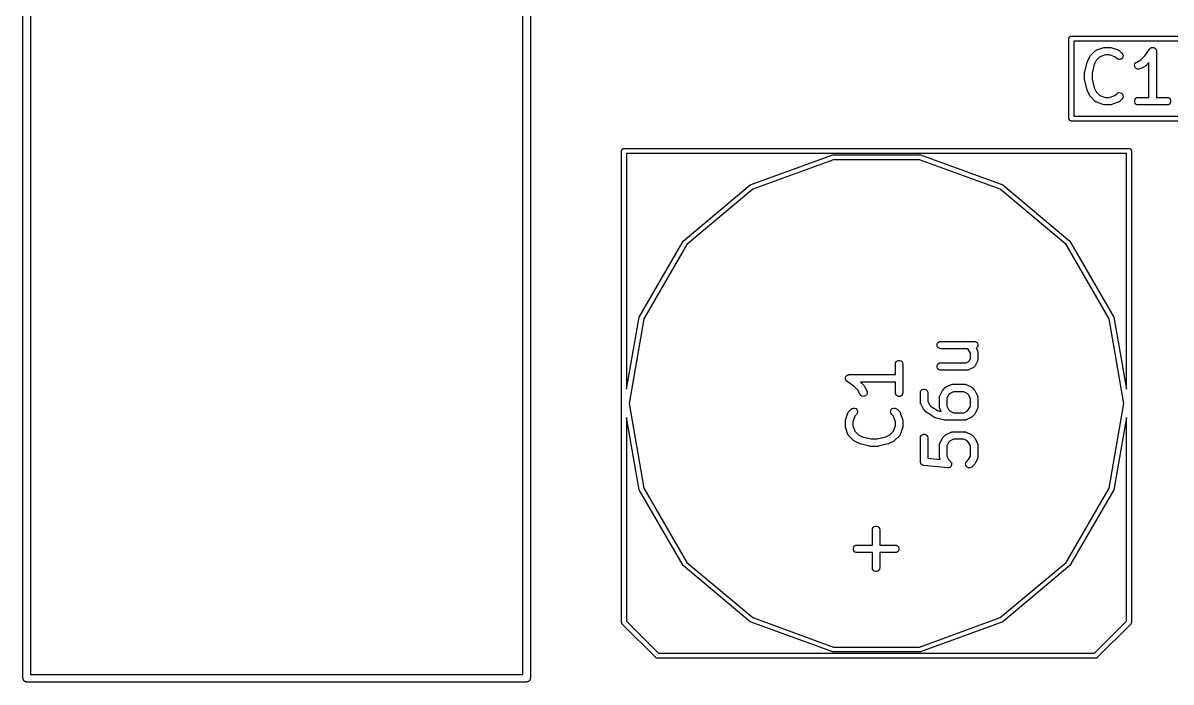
# Model space of a CAD drawing. Extents: x 1 to 57, y -99 to 45.
# Drawn here: x 0.93 to 23.89, y -99.08 to -85.89 of the extents above; entities that cross this region are included whole.
import ezdxf

# ---------------------------------------------------------------- set-up
doc = ezdxf.new("R2010")
doc.units = 0
doc.header["$MEASUREMENT"] = 0
doc.layers.add('BLACK', color=7, linetype='CONTINUOUS')

msp = doc.modelspace()

# ---------------------------------------------------------------- linework, layer by layer
at = {"layer": 'Black'}
for p, q in [((0.925, -99), (0.925, -1)), ((1.075, -1.075), (1.075, -98.925)), ((10.925, -98.925), (10.925, -1.075)), ((11.075, -1), (11.075, -99)), ((21.85, -86.2), (21.8508, -86.1957)), ((21.85, -87.8), (21.85, -86.2)), ((21.8508, -86.1913), (21.8523, -86.1872)), ((21.8508, -86.1957), (21.8508, -86.1913)), ((21.8523, -86.1872), (21.853, -86.1829)), ((21.853, -86.1829), (21.8552, -86.1791)), ((21.8552, -86.1791), (21.8567, -86.175)), ((21.8567, -86.175), (21.8595, -86.1716)), ((21.8595, -86.1716), (21.8617, -86.1679)), ((21.8617, -86.1679), (21.865, -86.165)), ((21.865, -86.165), (21.8679, -86.1617)), ((21.8679, -86.1617), (21.8716, -86.1595)), ((21.8716, -86.1595), (21.875, -86.1567)), ((21.875, -86.1567), (21.8791, -86.1552)), ((21.8791, -86.1552), (21.8829, -86.153)), ((21.8829, -86.153), (21.8872, -86.1523)), ((21.8872, -86.1523), (21.8913, -86.1508)), ((21.8913, -86.1508), (21.8957, -86.1508)), ((21.8957, -86.1508), (21.9, -86.15)), ((21.9, -86.15), (25.1, -86.15)), ((21.95, -86.25), (21.95, -87.75)), ((25.05, -86.25), (21.95, -86.25)), ((22.2186, -86.6569), (22.2663, -86.5617)), ((22.2663, -86.5617), (22.2734, -86.552)), ((22.2734, -86.552), (22.2803, -86.5422)), ((22.2803, -86.5422), (22.3755, -86.447)), ((22.3755, -86.447), (22.3791, -86.4445)), ((22.3791, -86.4445), (22.3819, -86.4413)), ((22.3819, -86.4413), (22.3897, -86.4371)), ((22.3897, -86.4371), (22.3969, -86.432)), ((22.4691, -86.5656), (22.395, -86.6397)), ((22.3969, -86.432), (22.4011, -86.4309)), ((22.4011, -86.4309), (22.4049, -86.4288)), ((22.4049, -86.4288), (22.5477, -86.3812)), ((22.5836, -86.5274), (22.4691, -86.5656)), ((22.5477, -86.3812), (22.5596, -86.3795)), ((22.5596, -86.3795), (22.5714, -86.3774)), ((22.5714, -86.3774), (22.6667, -86.3774)), ((22.6545, -86.5274), (22.5836, -86.5274)), ((22.769, -86.5656), (22.6545, -86.5274)), ((22.6667, -86.3774), (22.6785, -86.3795)), ((22.6785, -86.3795), (22.6904, -86.3812)), ((22.6904, -86.3812), (22.8332, -86.4288)), ((22.8041, -86.6007), (22.769, -86.5656)), ((22.8332, -86.4288), (22.837, -86.4309)), ((22.837, -86.4309), (22.8412, -86.432)), ((22.8412, -86.432), (22.8484, -86.4371)), ((22.8484, -86.4371), (22.8561, -86.4413)), ((22.8561, -86.4413), (22.859, -86.4445)), ((22.859, -86.4445), (22.8626, -86.447)), ((22.8626, -86.447), (22.9102, -86.4946)), ((22.9102, -86.4946), (22.9251, -86.5159)), ((22.9296, -86.567), (22.9186, -86.5906)), ((22.9251, -86.5159), (22.9319, -86.5411)), ((22.9319, -86.5411), (22.9296, -86.567)), ((23.2889, -86.6288), (23.3703, -86.5475)), ((23.3703, -86.5475), (23.4614, -86.4108)), ((23.4614, -86.4108), (23.4643, -86.4078)), ((23.4643, -86.4078), (23.4664, -86.4042)), ((23.4664, -86.4042), (23.4732, -86.3984)), ((23.4732, -86.3984), (23.4794, -86.3919)), ((23.4794, -86.3919), (23.4831, -86.3901)), ((23.4831, -86.3901), (23.4863, -86.3874)), ((23.4863, -86.3874), (23.4947, -86.3844)), ((23.4947, -86.3844), (23.5027, -86.3804)), ((23.5027, -86.3804), (23.5069, -86.3799)), ((23.5069, -86.3799), (23.5108, -86.3785)), ((23.5108, -86.3785), (23.5197, -86.3785)), ((23.5197, -86.3785), (23.5286, -86.3775)), ((23.5286, -86.3775), (23.5327, -86.3785)), ((23.5327, -86.3785), (23.5368, -86.3785)), ((23.5368, -86.3785), (23.5452, -86.3816)), ((23.5452, -86.3816), (23.5539, -86.3837)), ((23.5539, -86.3837), (23.5574, -86.386)), ((23.5574, -86.386), (23.5613, -86.3874)), ((23.5613, -86.3874), (23.5682, -86.3932)), ((23.5682, -86.3932), (23.5756, -86.3981)), ((23.5756, -86.3981), (23.5781, -86.4015)), ((23.5781, -86.4015), (23.5813, -86.4042)), ((23.5813, -86.4042), (23.5857, -86.4119)), ((23.5857, -86.4119), (23.591, -86.4191)), ((23.591, -86.4191), (23.5922, -86.4231)), ((23.5922, -86.4231), (23.5943, -86.4267)), ((23.5943, -86.4267), (23.5958, -86.4355)), ((23.5958, -86.4355), (23.5984, -86.4441)), ((23.5984, -86.4441), (23.5981, -86.4483)), ((23.5981, -86.4483), (23.5988, -86.4524)), ((23.5988, -86.4524), (23.5988, -87.3774)), ((22.1653, -86.8628), (22.213, -86.6723)), ((22.213, -86.6723), (22.2163, -86.6648)), ((22.2163, -86.6648), (22.2186, -86.6569)), ((22.3565, -86.7167), (22.3131, -86.8902)), ((22.395, -86.6397), (22.3565, -86.7167)), ((22.8254, -86.6156), (22.8041, -86.6007)), ((22.8506, -86.6223), (22.8254, -86.6156)), ((22.8766, -86.6201), (22.8506, -86.6223)), ((22.9002, -86.6091), (22.8766, -86.6201)), ((22.9186, -86.5906), (22.9002, -86.6091)), ((23.1632, -86.7336), (23.1693, -86.7083)), ((23.1662, -86.7595), (23.1632, -86.7336)), ((23.1779, -86.7828), (23.1662, -86.7595)), ((23.1693, -86.7083), (23.1836, -86.6865)), ((23.1968, -86.8007), (23.1779, -86.7828)), ((23.1836, -86.6865), (23.2046, -86.671)), ((23.2207, -86.811), (23.1968, -86.8007)), ((23.2046, -86.671), (23.2889, -86.6288)), ((23.2467, -86.8126), (23.2207, -86.811)), ((23.2716, -86.8052), (23.2467, -86.8126)), ((23.3669, -86.7576), (23.2716, -86.8052)), ((23.3765, -86.7504), (23.3669, -86.7576)), ((23.3864, -86.7435), (23.3765, -86.7504)), ((23.4488, -86.6811), (23.3864, -86.7435)), ((23.4488, -87.3774), (23.4488, -86.6811)), ((22.1631, -86.881), (22.1647, -86.8719)), ((22.1631, -87.0238), (22.1631, -86.881)), ((22.1647, -87.0328), (22.1631, -87.0238)), ((22.1647, -86.8719), (22.1653, -86.8628)), ((22.1653, -87.042), (22.1647, -87.0328)), ((22.213, -87.2325), (22.1653, -87.042)), ((22.3131, -86.8902), (22.3131, -87.0146)), ((22.3131, -87.0146), (22.3565, -87.1881)), ((22.2163, -87.24), (22.213, -87.2325)), ((22.2186, -87.2478), (22.2163, -87.24)), ((22.2663, -87.3431), (22.2186, -87.2478)), ((22.3565, -87.1881), (22.395, -87.2651)), ((22.395, -87.2651), (22.4691, -87.3392)), ((22.2734, -87.3527), (22.2663, -87.3431)), ((22.2803, -87.3626), (22.2734, -87.3527)), ((22.3755, -87.4578), (22.2803, -87.3626)), ((22.3791, -87.4603), (22.3755, -87.4578)), ((22.3819, -87.4635), (22.3791, -87.4603)), ((22.3897, -87.4677), (22.3819, -87.4635)), ((22.3969, -87.4727), (22.3897, -87.4677)), ((22.4011, -87.4739), (22.3969, -87.4727)), ((22.4049, -87.4759), (22.4011, -87.4739)), ((22.5477, -87.5235), (22.4049, -87.4759)), ((22.4691, -87.3392), (22.5836, -87.3774)), ((22.5836, -87.3774), (22.6545, -87.3774)), ((22.6545, -87.3774), (22.769, -87.3392)), ((22.8332, -87.4759), (22.6904, -87.5235)), ((22.769, -87.3392), (22.8041, -87.3041)), ((22.8041, -87.3041), (22.8254, -87.2892)), ((22.8254, -87.2892), (22.8506, -87.2824)), ((22.837, -87.4739), (22.8332, -87.4759)), ((22.8412, -87.4727), (22.837, -87.4739)), ((22.8484, -87.4677), (22.8412, -87.4727)), ((22.8561, -87.4635), (22.8484, -87.4677)), ((22.8506, -87.2824), (22.8766, -87.2847)), ((22.859, -87.4603), (22.8561, -87.4635)), ((22.8626, -87.4578), (22.859, -87.4603)), ((22.9102, -87.4102), (22.8626, -87.4578)), ((22.8766, -87.2847), (22.9002, -87.2957)), ((22.9002, -87.2957), (22.9186, -87.3141)), ((22.9251, -87.3888), (22.9102, -87.4102)), ((22.9186, -87.3141), (22.9296, -87.3377)), ((22.9319, -87.3637), (22.9251, -87.3888)), ((22.9296, -87.3377), (22.9319, -87.3637)), ((23.1642, -87.4394), (23.1731, -87.4149)), ((23.1642, -87.4654), (23.1642, -87.4394)), ((23.1731, -87.4899), (23.1642, -87.4654)), ((23.1731, -87.4149), (23.1899, -87.3949)), ((23.1899, -87.5098), (23.1731, -87.4899)), ((23.1899, -87.3949), (23.2124, -87.3819)), ((23.2124, -87.3819), (23.2381, -87.3774)), ((23.2381, -87.3774), (23.4488, -87.3774)), ((23.5988, -87.3774), (23.8095, -87.3774)), ((23.8095, -87.3774), (23.8352, -87.3819)), ((23.8352, -87.3819), (23.8577, -87.3949)), ((23.8577, -87.3949), (23.8745, -87.4149)), ((23.8745, -87.4899), (23.8577, -87.5098)), ((23.8745, -87.4149), (23.8834, -87.4394)), ((23.8834, -87.4654), (23.8745, -87.4899)), ((23.8834, -87.4394), (23.8834, -87.4654)), ((22.5596, -87.5253), (22.5477, -87.5235)), ((22.5714, -87.5274), (22.5596, -87.5253)), ((22.6667, -87.5274), (22.5714, -87.5274)), ((22.6785, -87.5253), (22.6667, -87.5274)), ((22.6904, -87.5235), (22.6785, -87.5253)), ((23.2124, -87.5229), (23.1899, -87.5098)), ((23.2381, -87.5274), (23.2124, -87.5229)), ((23.8095, -87.5274), (23.2381, -87.5274)), ((23.8352, -87.5229), (23.8095, -87.5274)), ((23.8577, -87.5098), (23.8352, -87.5229)), ((21.8508, -87.8043), (21.85, -87.8)), ((21.8508, -87.8087), (21.8508, -87.8043)), ((21.8523, -87.8128), (21.8508, -87.8087)), ((21.853, -87.8171), (21.8523, -87.8128)), ((21.8552, -87.8209), (21.853, -87.8171)), ((21.8567, -87.825), (21.8552, -87.8209)), ((21.8595, -87.8284), (21.8567, -87.825)), ((21.8617, -87.8321), (21.8595, -87.8284)), ((21.865, -87.835), (21.8617, -87.8321)), ((21.8679, -87.8383), (21.865, -87.835)), ((21.8716, -87.8405), (21.8679, -87.8383)), ((21.875, -87.8433), (21.8716, -87.8405)), ((21.8791, -87.8448), (21.875, -87.8433)), ((21.8829, -87.847), (21.8791, -87.8448)), ((21.8872, -87.8477), (21.8829, -87.847)), ((21.8913, -87.8492), (21.8872, -87.8477)), ((21.8957, -87.8492), (21.8913, -87.8492)), ((21.9, -87.85), (21.8957, -87.8492)), ((25.1, -87.85), (21.9, -87.85)), ((21.95, -87.75), (25.05, -87.75)), ((12.9067, -88.425), (12.9095, -88.4216)), ((12.9095, -88.4216), (12.9117, -88.4179)), ((12.9117, -88.4179), (12.915, -88.415)), ((12.915, -88.415), (12.9179, -88.4117)), ((12.9179, -88.4117), (12.9216, -88.4095)), ((12.9216, -88.4095), (12.925, -88.4067)), ((12.925, -88.4067), (12.9291, -88.4052)), ((12.9291, -88.4052), (12.9329, -88.403)), ((12.9329, -88.403), (12.9372, -88.4023)), ((12.9372, -88.4023), (12.9413, -88.4008)), ((12.9413, -88.4008), (12.9457, -88.4008)), ((12.9457, -88.4008), (12.95, -88.4)), ((12.95, -88.4), (23.05, -88.4)), ((23.05, -88.4), (23.0543, -88.4008)), ((23.0543, -88.4008), (23.0587, -88.4008)), ((23.0587, -88.4008), (23.0628, -88.4023)), ((23.0628, -88.4023), (23.0671, -88.403)), ((23.0671, -88.403), (23.0709, -88.4052)), ((23.0709, -88.4052), (23.075, -88.4067)), ((23.075, -88.4067), (23.0784, -88.4095)), ((23.0784, -88.4095), (23.0821, -88.4117)), ((23.0821, -88.4117), (23.085, -88.415)), ((23.085, -88.415), (23.0883, -88.4179)), ((23.0883, -88.4179), (23.0905, -88.4216)), ((23.0905, -88.4216), (23.0933, -88.425)), ((12.9, -88.45), (12.9008, -88.4457)), ((12.9, -97.88), (12.9, -88.45)), ((12.9008, -88.4413), (12.9023, -88.4372)), ((12.9008, -88.4457), (12.9008, -88.4413)), ((12.9023, -88.4372), (12.903, -88.4329)), ((12.903, -88.4329), (12.9052, -88.4291)), ((12.9052, -88.4291), (12.9067, -88.425)), ((13, -88.5), (13, -93.2164)), ((23, -88.5), (13, -88.5)), ((15.475, -89.1266), (17.1231, -88.5267)), ((17.1404, -88.6252), (15.525, -89.2132)), ((17.1231, -88.5267), (18.8769, -88.5267)), ((18.8596, -88.6252), (17.1404, -88.6252)), ((20.475, -89.2132), (18.8596, -88.6252)), ((18.8769, -88.5267), (20.525, -89.1266)), ((23, -93.2164), (23, -88.5)), ((23.0933, -88.425), (23.0948, -88.4291)), ((23.0948, -88.4291), (23.097, -88.4329)), ((23.097, -88.4329), (23.0977, -88.4372)), ((23.0977, -88.4372), (23.0992, -88.4413)), ((23.0992, -88.4413), (23.0992, -88.4457)), ((23.0992, -88.4457), (23.1, -88.45)), ((23.1, -88.45), (23.1, -97.88)), ((14.1315, -90.2539), (15.475, -89.1266)), ((15.525, -89.2132), (14.2081, -90.3182)), ((21.7919, -90.3182), (20.475, -89.2132)), ((20.525, -89.1266), (21.8685, -90.2539)), ((13.2546, -91.7728), (14.1315, -90.2539)), ((21.8685, -90.2539), (22.7454, -91.7728)), ((14.2081, -90.3182), (13.3485, -91.807)), ((22.6515, -91.807), (21.7919, -90.3182)), ((13, -93.2164), (13.2546, -91.7728)), ((13.3485, -91.807), (13.05, -93.5)), ((22.95, -93.5), (22.6515, -91.807)), ((22.7454, -91.7728), (23, -93.2164)), ((19.2119, -92.3203), (19.2208, -92.2958)), ((19.2119, -92.3464), (19.2119, -92.3203)), ((19.2208, -92.2958), (19.2375, -92.2759)), ((19.2375, -92.2759), (19.2601, -92.2629)), ((19.2601, -92.2629), (19.2857, -92.2583)), ((19.2857, -92.2583), (19.9524, -92.2583)), ((19.9524, -92.2583), (19.978, -92.2629)), ((19.978, -92.2629), (20.0006, -92.2759)), ((20.0006, -92.2759), (20.0173, -92.2958)), ((20.0173, -92.2958), (20.0262, -92.3203)), ((20.0262, -92.3203), (20.0262, -92.3464)), ((19.2208, -92.3708), (19.2119, -92.3464)), ((19.2375, -92.3908), (19.2208, -92.3708)), ((19.2601, -92.4038), (19.2375, -92.3908)), ((19.2857, -92.4083), (19.2601, -92.4038)), ((19.8261, -92.4083), (19.2857, -92.4083)), ((19.8431, -92.4254), (19.8261, -92.4083)), ((19.8774, -92.4939), (19.8431, -92.4254)), ((19.8774, -92.6013), (19.8774, -92.4939)), ((20.0006, -92.3908), (19.9951, -92.3939)), ((19.9951, -92.3939), (20.0195, -92.4426)), ((20.0173, -92.3708), (20.0006, -92.3908)), ((20.0262, -92.3464), (20.0173, -92.3708)), ((20.0195, -92.4426), (20.0207, -92.4468)), ((20.0207, -92.4468), (20.0229, -92.4505)), ((20.0229, -92.4505), (20.0244, -92.4592)), ((20.0244, -92.4592), (20.0269, -92.4676)), ((20.0269, -92.4676), (20.0266, -92.4719)), ((20.0266, -92.4719), (20.0274, -92.4762)), ((20.0274, -92.4762), (20.0274, -92.619)), ((18.3774, -92.7143), (18.3819, -92.6886)), ((18.3774, -92.925), (18.3774, -92.7143)), ((18.3819, -92.6886), (18.3949, -92.6661)), ((18.3949, -92.6661), (18.4149, -92.6493)), ((18.4149, -92.6493), (18.4394, -92.6404)), ((18.4394, -92.6404), (18.4654, -92.6404)), ((18.4654, -92.6404), (18.4899, -92.6493)), ((18.4899, -92.6493), (18.5098, -92.6661)), ((18.5098, -92.6661), (18.5229, -92.6886)), ((18.5229, -92.6886), (18.5274, -92.7143)), ((18.5274, -92.7143), (18.5274, -93.2857)), ((19.2119, -92.7489), (19.2208, -92.7244)), ((19.2119, -92.7749), (19.2119, -92.7489)), ((19.2208, -92.7994), (19.2119, -92.7749)), ((19.2208, -92.7244), (19.2375, -92.7045)), ((19.2375, -92.7045), (19.2601, -92.6914)), ((19.2601, -92.6914), (19.2857, -92.6869)), ((19.2857, -92.6869), (19.7918, -92.6869)), ((19.7918, -92.6869), (19.8489, -92.6584)), ((19.9383, -92.7814), (19.8431, -92.829)), ((19.8489, -92.6584), (19.8774, -92.6013)), ((19.9471, -92.7748), (19.9383, -92.7814)), ((19.9563, -92.7687), (19.9471, -92.7748)), ((19.9576, -92.7671), (19.9563, -92.7687)), ((19.9592, -92.7659), (19.9576, -92.7671)), ((19.9653, -92.7567), (19.9592, -92.7659)), ((19.9718, -92.7478), (19.9653, -92.7567)), ((20.0195, -92.6526), (19.9718, -92.7478)), ((20.0207, -92.6484), (20.0195, -92.6526)), ((20.0229, -92.6447), (20.0207, -92.6484)), ((20.0244, -92.636), (20.0229, -92.6447)), ((20.0269, -92.6276), (20.0244, -92.636)), ((20.0274, -92.619), (20.0266, -92.6233)), ((20.0266, -92.6233), (20.0269, -92.6276)), ((17.3775, -92.9952), (17.3785, -92.9911)), ((17.3785, -93.0041), (17.3775, -92.9952)), ((17.3785, -92.987), (17.3816, -92.9786)), ((17.3785, -92.9911), (17.3785, -92.987)), ((17.3785, -93.013), (17.3785, -93.0041)), ((17.3799, -93.0169), (17.3785, -93.013)), ((17.3816, -92.9786), (17.3837, -92.9699)), ((17.3837, -92.9699), (17.386, -92.9664)), ((17.386, -92.9664), (17.3874, -92.9625)), ((17.3874, -92.9625), (17.3932, -92.9556)), ((17.3932, -92.9556), (17.3981, -92.9482)), ((17.3981, -92.9482), (17.4015, -92.9457)), ((17.4015, -92.9457), (17.4042, -92.9425)), ((17.4042, -92.9425), (17.4119, -92.9381)), ((17.4119, -92.9381), (17.4191, -92.9328)), ((17.4191, -92.9328), (17.4231, -92.9316)), ((17.4231, -92.9316), (17.4267, -92.9295)), ((17.4267, -92.9295), (17.4355, -92.928)), ((17.4355, -92.928), (17.4441, -92.9255)), ((17.4441, -92.9255), (17.4483, -92.9257)), ((17.4483, -92.9257), (17.4524, -92.925)), ((17.4524, -92.925), (18.3774, -92.925)), ((19.2375, -92.8194), (19.2208, -92.7994)), ((19.2601, -92.8324), (19.2375, -92.8194)), ((19.2857, -92.8369), (19.2601, -92.8324)), ((19.8095, -92.8369), (19.2857, -92.8369)), ((19.8138, -92.8362), (19.8095, -92.8369)), ((19.8181, -92.8364), (19.8138, -92.8362)), ((19.8265, -92.8339), (19.8181, -92.8364)), ((19.8352, -92.8324), (19.8265, -92.8339)), ((19.8389, -92.8302), (19.8352, -92.8324)), ((19.8431, -92.829), (19.8389, -92.8302)), ((17.3804, -93.0211), (17.3799, -93.0169)), ((17.3844, -93.0291), (17.3804, -93.0211)), ((17.3874, -93.0375), (17.3844, -93.0291)), ((17.3901, -93.0407), (17.3874, -93.0375)), ((17.3919, -93.0444), (17.3901, -93.0407)), ((17.3984, -93.0506), (17.3919, -93.0444)), ((17.4042, -93.0575), (17.3984, -93.0506)), ((17.4078, -93.0595), (17.4042, -93.0575)), ((17.4108, -93.0624), (17.4078, -93.0595)), ((17.5475, -93.1535), (17.4108, -93.0624)), ((17.6288, -93.2349), (17.5475, -93.1535)), ((17.671, -93.3193), (17.6288, -93.2349)), ((18.3774, -93.075), (17.6811, -93.075)), ((17.6811, -93.075), (17.7435, -93.1374)), ((17.7435, -93.1374), (17.7504, -93.1473)), ((17.7504, -93.1473), (17.7576, -93.1569)), ((17.7576, -93.1569), (17.8052, -93.2522)), ((18.3774, -93.2857), (18.3774, -93.075)), ((18.8819, -93.2601), (18.8949, -93.2375)), ((18.8949, -93.2375), (18.9149, -93.2208)), ((18.9149, -93.2208), (18.9394, -93.2119)), ((18.9394, -93.2119), (18.9654, -93.2119)), ((18.9654, -93.2119), (18.9899, -93.2208)), ((18.9899, -93.2208), (19.0098, -93.2375)), ((19.0098, -93.2375), (19.0229, -93.2601)), ((19.3139, -93.2522), (19.321, -93.2425)), ((19.321, -93.2425), (19.3279, -93.2327)), ((19.3279, -93.2327), (19.3755, -93.1851)), ((19.3755, -93.1851), (19.3854, -93.1782)), ((19.3854, -93.1782), (19.395, -93.171)), ((19.395, -93.171), (19.4903, -93.1234)), ((19.4903, -93.1234), (19.4944, -93.1222)), ((19.4944, -93.1222), (19.4982, -93.12)), ((19.4982, -93.12), (19.5068, -93.1185)), ((19.5068, -93.1185), (19.5152, -93.116)), ((19.5152, -93.116), (19.5196, -93.1162)), ((19.5196, -93.1162), (19.5238, -93.1155)), ((19.5238, -93.1155), (19.7619, -93.1155)), ((19.7619, -93.1155), (19.7662, -93.1162)), ((19.7662, -93.1162), (19.7705, -93.116)), ((19.7705, -93.116), (19.7789, -93.1185)), ((19.7789, -93.1185), (19.7876, -93.12)), ((19.7876, -93.12), (19.7913, -93.1222)), ((19.7913, -93.1222), (19.7954, -93.1234)), ((19.7954, -93.1234), (19.8907, -93.171)), ((19.8907, -93.171), (19.9003, -93.1782)), ((19.9003, -93.1782), (19.9102, -93.1851)), ((19.9102, -93.1851), (19.9578, -93.2327)), ((19.9578, -93.2327), (19.9647, -93.2425)), ((19.9647, -93.2425), (19.9718, -93.2522)), ((17.6865, -93.3402), (17.671, -93.3193)), ((17.7083, -93.3545), (17.6865, -93.3402)), ((17.7336, -93.3606), (17.7083, -93.3545)), ((17.7595, -93.3576), (17.7336, -93.3606)), ((17.7828, -93.346), (17.7595, -93.3576)), ((17.8007, -93.327), (17.7828, -93.346)), ((17.811, -93.3031), (17.8007, -93.327)), ((17.8052, -93.2522), (17.8126, -93.2771)), ((17.8126, -93.2771), (17.811, -93.3031)), ((18.3819, -93.3114), (18.3774, -93.2857)), ((18.3949, -93.3339), (18.3819, -93.3114)), ((18.4149, -93.3507), (18.3949, -93.3339)), ((18.4394, -93.3596), (18.4149, -93.3507)), ((18.4654, -93.3596), (18.4394, -93.3596)), ((18.4899, -93.3507), (18.4654, -93.3596)), ((18.5098, -93.3339), (18.4899, -93.3507)), ((18.5229, -93.3114), (18.5098, -93.3339)), ((18.5274, -93.2857), (18.5229, -93.3114)), ((18.8774, -93.2857), (18.8819, -93.2601)), ((18.8774, -93.4762), (18.8774, -93.2857)), ((19.0229, -93.2601), (19.0274, -93.2857)), ((19.0274, -93.2857), (19.0274, -93.4585)), ((19.0274, -93.4585), (19.0616, -93.527)), ((19.2583, -93.381), (19.2591, -93.3767)), ((19.2583, -93.5714), (19.2583, -93.381)), ((19.2588, -93.3724), (19.2613, -93.364)), ((19.2591, -93.3767), (19.2588, -93.3724)), ((19.2613, -93.364), (19.2629, -93.3553)), ((19.2629, -93.3553), (19.265, -93.3516)), ((19.265, -93.3516), (19.2663, -93.3474)), ((19.2663, -93.3474), (19.3139, -93.2522)), ((19.4426, -93.3301), (19.4083, -93.3987)), ((19.4083, -93.3987), (19.4083, -93.5537)), ((19.473, -93.2997), (19.4426, -93.3301)), ((19.5415, -93.2655), (19.473, -93.2997)), ((19.7442, -93.2655), (19.5415, -93.2655)), ((19.8127, -93.2997), (19.7442, -93.2655)), ((19.8431, -93.3301), (19.8127, -93.2997)), ((19.8774, -93.3987), (19.8431, -93.3301)), ((19.8774, -93.5537), (19.8774, -93.3987)), ((19.9718, -93.2522), (20.0195, -93.3474)), ((20.0195, -93.3474), (20.0207, -93.3516)), ((20.0207, -93.3516), (20.0229, -93.3553)), ((20.0229, -93.3553), (20.0244, -93.364)), ((20.0244, -93.364), (20.0269, -93.3724)), ((20.0269, -93.3724), (20.0266, -93.3767)), ((20.0266, -93.3767), (20.0274, -93.381)), ((20.0274, -93.381), (20.0274, -93.5714)), ((13.05, -93.5), (13.3485, -95.193)), ((17.3812, -93.8334), (17.4288, -93.6906)), ((17.4288, -93.6906), (17.4309, -93.6868)), ((17.4309, -93.6868), (17.432, -93.6826)), ((17.432, -93.6826), (17.4371, -93.6754)), ((17.4371, -93.6754), (17.4413, -93.6677)), ((17.4413, -93.6677), (17.4445, -93.6648)), ((17.4445, -93.6648), (17.447, -93.6613)), ((17.447, -93.6613), (17.4946, -93.6136)), ((17.4946, -93.6136), (17.5159, -93.5987)), ((17.5159, -93.5987), (17.5411, -93.592)), ((17.5411, -93.592), (17.567, -93.5942)), ((17.567, -93.5942), (17.5906, -93.6052)), ((17.5906, -93.6052), (17.6091, -93.6236)), ((17.6156, -93.6984), (17.6007, -93.7197)), ((17.6091, -93.6236), (17.6201, -93.6473)), ((17.6223, -93.6732), (17.6156, -93.6984)), ((17.6201, -93.6473), (17.6223, -93.6732)), ((18.2824, -93.6732), (18.2847, -93.6473)), ((18.2892, -93.6984), (18.2824, -93.6732)), ((18.2847, -93.6473), (18.2957, -93.6236)), ((18.3041, -93.7197), (18.2892, -93.6984)), ((18.2957, -93.6236), (18.3141, -93.6052)), ((18.3141, -93.6052), (18.3377, -93.5942)), ((18.3377, -93.5942), (18.3637, -93.592)), ((18.3637, -93.592), (18.3888, -93.5987)), ((18.3888, -93.5987), (18.4102, -93.6136)), ((18.4102, -93.6136), (18.4578, -93.6613)), ((18.4578, -93.6613), (18.4603, -93.6648)), ((18.4603, -93.6648), (18.4635, -93.6677)), ((18.4635, -93.6677), (18.4677, -93.6754)), ((18.4677, -93.6754), (18.4727, -93.6826)), ((18.4727, -93.6826), (18.4739, -93.6868)), ((18.4739, -93.6868), (18.4759, -93.6906)), ((18.4759, -93.6906), (18.5235, -93.8334)), ((18.8781, -93.4804), (18.8774, -93.4762)), ((18.8779, -93.4848), (18.8781, -93.4804)), ((18.8804, -93.4932), (18.8779, -93.4848)), ((18.8819, -93.5018), (18.8804, -93.4932)), ((18.8841, -93.5056), (18.8819, -93.5018)), ((18.8853, -93.5097), (18.8841, -93.5056)), ((18.9329, -93.605), (18.8853, -93.5097)), ((18.9401, -93.6146), (18.9329, -93.605)), ((18.947, -93.6245), (18.9401, -93.6146)), ((18.9946, -93.6721), (18.947, -93.6245)), ((19.0007, -93.6763), (18.9946, -93.6721)), ((19.006, -93.6815), (19.0007, -93.6763)), ((19.1489, -93.7767), (19.006, -93.6815)), ((19.0616, -93.527), (19.0954, -93.5608)), ((19.0954, -93.5608), (19.2213, -93.6447)), ((19.2213, -93.6447), (19.2954, -93.6632)), ((19.2591, -93.5757), (19.2583, -93.5714)), ((19.2588, -93.58), (19.2591, -93.5757)), ((19.2613, -93.5884), (19.2588, -93.58)), ((19.2629, -93.5971), (19.2613, -93.5884)), ((19.265, -93.6008), (19.2629, -93.5971)), ((19.2663, -93.605), (19.265, -93.6008)), ((19.2954, -93.6632), (19.2663, -93.605)), ((19.4083, -93.5537), (19.4426, -93.6222)), ((19.4426, -93.6222), (19.473, -93.6526)), ((19.473, -93.6526), (19.5415, -93.6869)), ((19.5415, -93.6869), (19.7442, -93.6869)), ((19.7442, -93.6869), (19.8127, -93.6526)), ((19.8127, -93.6526), (19.8431, -93.6222)), ((19.8431, -93.6222), (19.8774, -93.5537)), ((19.9718, -93.7002), (19.9647, -93.7099)), ((20.0195, -93.605), (19.9718, -93.7002)), ((20.0207, -93.6008), (20.0195, -93.605)), ((20.0229, -93.5971), (20.0207, -93.6008)), ((20.0244, -93.5884), (20.0229, -93.5971)), ((20.0269, -93.58), (20.0244, -93.5884)), ((20.0274, -93.5714), (20.0266, -93.5757)), ((20.0266, -93.5757), (20.0269, -93.58)), ((22.6515, -95.193), (22.95, -93.5)), ((13.2546, -95.2272), (13, -93.7836)), ((13, -93.7836), (13, -97.8593)), ((17.3774, -93.8571), (17.3795, -93.8453)), ((17.3774, -93.9524), (17.3774, -93.8571)), ((17.3795, -93.8453), (17.3812, -93.8334)), ((17.5656, -93.7548), (17.5274, -93.8693)), ((17.5274, -93.8693), (17.5274, -93.9402)), ((17.6007, -93.7197), (17.5656, -93.7548)), ((18.3392, -93.7548), (18.3041, -93.7197)), ((18.3774, -93.8693), (18.3392, -93.7548)), ((18.3774, -93.9402), (18.3774, -93.8693)), ((18.5235, -93.8334), (18.5253, -93.8453)), ((18.5253, -93.8453), (18.5274, -93.8571)), ((18.5274, -93.8571), (18.5274, -93.9524)), ((19.1606, -93.7818), (19.1489, -93.7767)), ((19.1723, -93.787), (19.1606, -93.7818)), ((19.3628, -93.8347), (19.1723, -93.787)), ((19.3719, -93.8353), (19.3628, -93.8347)), ((19.381, -93.8369), (19.3719, -93.8353)), ((19.7619, -93.8369), (19.381, -93.8369)), ((19.7662, -93.8362), (19.7619, -93.8369)), ((19.7705, -93.8364), (19.7662, -93.8362)), ((19.7789, -93.8339), (19.7705, -93.8364)), ((19.7876, -93.8324), (19.7789, -93.8339)), ((19.7913, -93.8302), (19.7876, -93.8324)), ((19.7954, -93.829), (19.7913, -93.8302)), ((19.8907, -93.7814), (19.7954, -93.829)), ((19.9003, -93.7742), (19.8907, -93.7814)), ((19.9102, -93.7673), (19.9003, -93.7742)), ((19.9578, -93.7197), (19.9102, -93.7673)), ((19.9647, -93.7099), (19.9578, -93.7197)), ((23, -93.7836), (22.7454, -95.2272)), ((23, -97.8593), (23, -93.7836)), ((17.3795, -93.9642), (17.3774, -93.9524)), ((17.3812, -93.9761), (17.3795, -93.9642)), ((17.4288, -94.119), (17.3812, -93.9761)), ((17.4309, -94.1228), (17.4288, -94.119)), ((17.432, -94.1269), (17.4309, -94.1228)), ((17.4371, -94.1341), (17.432, -94.1269)), ((17.4413, -94.1419), (17.4371, -94.1341)), ((17.4445, -94.1447), (17.4413, -94.1419)), ((17.447, -94.1483), (17.4445, -94.1447)), ((17.5422, -94.2435), (17.447, -94.1483)), ((17.5274, -93.9402), (17.5656, -94.0547)), ((17.5656, -94.0547), (17.6397, -94.1288)), ((17.6397, -94.1288), (17.7167, -94.1673)), ((18.1881, -94.1673), (18.2651, -94.1288)), ((18.2651, -94.1288), (18.3392, -94.0547)), ((18.3392, -94.0547), (18.3774, -93.9402)), ((18.4578, -94.1483), (18.3626, -94.2435)), ((18.4603, -94.1447), (18.4578, -94.1483)), ((18.4635, -94.1419), (18.4603, -94.1447)), ((18.4677, -94.1341), (18.4635, -94.1419)), ((18.4727, -94.1269), (18.4677, -94.1341)), ((18.4739, -94.1228), (18.4727, -94.1269)), ((18.4759, -94.119), (18.4739, -94.1228)), ((18.5235, -93.9761), (18.4759, -94.119)), ((18.5253, -93.9642), (18.5235, -93.9761)), ((18.5274, -93.9524), (18.5253, -93.9642)), ((18.8819, -94.1648), (18.8949, -94.1423)), ((18.8949, -94.1423), (18.9149, -94.1255)), ((18.9149, -94.1255), (18.9394, -94.1166)), ((18.9394, -94.1166), (18.9654, -94.1166)), ((18.9654, -94.1166), (18.9899, -94.1255)), ((18.9899, -94.1255), (19.0098, -94.1423)), ((19.0098, -94.1423), (19.0229, -94.1648)), ((19.3279, -94.1851), (19.3755, -94.1374)), ((19.3755, -94.1374), (19.3854, -94.1306)), ((19.3854, -94.1306), (19.395, -94.1234)), ((19.395, -94.1234), (19.4903, -94.0758)), ((19.4903, -94.0758), (19.4944, -94.0745)), ((19.4944, -94.0745), (19.4982, -94.0724)), ((19.4982, -94.0724), (19.5068, -94.0709)), ((19.5068, -94.0709), (19.5152, -94.0683)), ((19.5152, -94.0683), (19.5196, -94.0686)), ((19.5196, -94.0686), (19.5238, -94.0679)), ((19.5238, -94.0679), (19.7619, -94.0679)), ((19.7619, -94.0679), (19.7662, -94.0686)), ((19.7662, -94.0686), (19.7705, -94.0683)), ((19.7705, -94.0683), (19.7789, -94.0709)), ((19.7789, -94.0709), (19.7876, -94.0724)), ((19.7876, -94.0724), (19.7913, -94.0745)), ((19.7913, -94.0745), (19.7954, -94.0758)), ((19.7954, -94.0758), (19.8907, -94.1234)), ((19.8907, -94.1234), (19.9003, -94.1306)), ((19.9003, -94.1306), (19.9102, -94.1374)), ((19.9102, -94.1374), (19.9578, -94.1851)), ((17.552, -94.2504), (17.5422, -94.2435)), ((17.5617, -94.2576), (17.552, -94.2504)), ((17.6569, -94.3052), (17.5617, -94.2576)), ((17.6648, -94.3075), (17.6569, -94.3052)), ((17.6723, -94.3109), (17.6648, -94.3075)), ((17.8628, -94.3585), (17.6723, -94.3109)), ((17.7167, -94.1673), (17.8902, -94.2107)), ((17.8719, -94.3591), (17.8628, -94.3585)), ((17.881, -94.3607), (17.8719, -94.3591)), ((18.0238, -94.3607), (17.881, -94.3607)), ((17.8902, -94.2107), (18.0146, -94.2107)), ((18.0146, -94.2107), (18.1881, -94.1673)), ((18.0328, -94.3591), (18.0238, -94.3607)), ((18.042, -94.3585), (18.0328, -94.3591)), ((18.2325, -94.3109), (18.042, -94.3585)), ((18.24, -94.3075), (18.2325, -94.3109)), ((18.2478, -94.3052), (18.24, -94.3075)), ((18.3431, -94.2576), (18.2478, -94.3052)), ((18.3527, -94.2504), (18.3431, -94.2576)), ((18.3626, -94.2435), (18.3527, -94.2504)), ((18.8774, -94.1905), (18.8819, -94.1648)), ((18.8774, -94.6667), (18.8774, -94.1905)), ((19.0229, -94.1648), (19.0274, -94.1905)), ((19.0274, -94.1905), (19.0274, -94.5988)), ((19.2583, -94.3333), (19.2591, -94.3291)), ((19.2583, -94.5714), (19.2583, -94.3333)), ((19.2588, -94.3248), (19.2613, -94.3163)), ((19.2591, -94.3291), (19.2588, -94.3248)), ((19.2613, -94.3163), (19.2629, -94.3077)), ((19.2629, -94.3077), (19.265, -94.3039)), ((19.265, -94.3039), (19.2663, -94.2998)), ((19.2663, -94.2998), (19.3139, -94.2046)), ((19.3139, -94.2046), (19.321, -94.1949)), ((19.321, -94.1949), (19.3279, -94.1851)), ((19.4426, -94.2825), (19.4083, -94.351)), ((19.4083, -94.351), (19.4083, -94.5537)), ((19.473, -94.2521), (19.4426, -94.2825)), ((19.5415, -94.2179), (19.473, -94.2521)), ((19.7442, -94.2179), (19.5415, -94.2179)), ((19.8127, -94.2521), (19.7442, -94.2179)), ((19.8431, -94.2825), (19.8127, -94.2521)), ((19.8774, -94.351), (19.8431, -94.2825)), ((19.8774, -94.5537), (19.8774, -94.351)), ((19.9578, -94.1851), (19.9647, -94.1949)), ((19.9647, -94.1949), (19.9718, -94.2046)), ((19.9718, -94.2046), (20.0195, -94.2998)), ((20.0195, -94.2998), (20.0207, -94.3039)), ((20.0207, -94.3039), (20.0229, -94.3077)), ((20.0229, -94.3077), (20.0244, -94.3163)), ((20.0244, -94.3163), (20.0269, -94.3248)), ((20.0269, -94.3248), (20.0266, -94.3291)), ((20.0266, -94.3291), (20.0274, -94.3333)), ((20.0274, -94.3333), (20.0274, -94.5714)), ((19.0274, -94.5988), (19.2756, -94.6236)), ((19.2591, -94.5757), (19.2583, -94.5714)), ((19.2588, -94.58), (19.2591, -94.5757)), ((19.2613, -94.5884), (19.2588, -94.58)), ((19.2629, -94.5971), (19.2613, -94.5884)), ((19.265, -94.6008), (19.2629, -94.5971)), ((19.2663, -94.605), (19.265, -94.6008)), ((19.2756, -94.6236), (19.2663, -94.605)), ((19.4083, -94.5537), (19.4426, -94.6222)), ((19.4426, -94.6222), (19.4816, -94.6613)), ((19.8041, -94.6613), (19.8431, -94.6222)), ((19.8431, -94.6222), (19.8774, -94.5537)), ((20.0195, -94.605), (19.9718, -94.7002)), ((20.0207, -94.6008), (20.0195, -94.605)), ((20.0229, -94.5971), (20.0207, -94.6008)), ((20.0244, -94.5884), (20.0229, -94.5971)), ((20.0269, -94.58), (20.0244, -94.5884)), ((20.0274, -94.5714), (20.0266, -94.5757)), ((20.0266, -94.5757), (20.0269, -94.58)), ((18.8779, -94.6695), (18.8774, -94.6667)), ((18.8776, -94.6723), (18.8779, -94.6695)), ((18.8801, -94.6822), (18.8776, -94.6723)), ((18.8819, -94.6923), (18.8801, -94.6822)), ((18.8833, -94.6948), (18.8819, -94.6923)), ((18.884, -94.6975), (18.8833, -94.6948)), ((18.8898, -94.706), (18.884, -94.6975)), ((18.8949, -94.7149), (18.8898, -94.706)), ((18.8971, -94.7167), (18.8949, -94.7149)), ((18.8987, -94.719), (18.8971, -94.7167)), ((18.907, -94.725), (18.8987, -94.719)), ((18.9149, -94.7316), (18.907, -94.725)), ((18.9175, -94.7326), (18.9149, -94.7316)), ((18.9198, -94.7342), (18.9175, -94.7326)), ((18.9297, -94.737), (18.9198, -94.7342)), ((18.9394, -94.7405), (18.9297, -94.737)), ((18.9422, -94.7405), (18.9394, -94.7405)), ((18.9449, -94.7413), (18.9422, -94.7405)), ((19.4211, -94.7889), (18.9449, -94.7413)), ((19.4216, -94.7889), (19.4211, -94.7889)), ((19.422, -94.789), (19.4216, -94.7889)), ((19.4345, -94.7879), (19.422, -94.789)), ((19.4471, -94.787), (19.4345, -94.7879)), ((19.4475, -94.7868), (19.4471, -94.787)), ((19.448, -94.7867), (19.4475, -94.7868)), ((19.4594, -94.7814), (19.448, -94.7867)), ((19.4708, -94.7763), (19.4594, -94.7814)), ((19.4712, -94.7759), (19.4708, -94.7763)), ((19.4716, -94.7757), (19.4712, -94.7759)), ((19.4805, -94.7668), (19.4716, -94.7757)), ((19.4895, -94.7581), (19.4805, -94.7668)), ((19.4816, -94.6613), (19.4819, -94.6616)), ((19.4819, -94.6616), (19.4823, -94.6619)), ((19.4823, -94.6619), (19.4893, -94.6723)), ((19.4893, -94.6723), (19.4965, -94.6826)), ((19.4897, -94.7576), (19.4895, -94.7581)), ((19.49, -94.7573), (19.4897, -94.7576)), ((19.4953, -94.7459), (19.49, -94.7573)), ((19.5008, -94.7346), (19.4953, -94.7459)), ((19.4965, -94.6826), (19.4967, -94.683)), ((19.4967, -94.683), (19.4969, -94.6834)), ((19.4969, -94.6834), (19.5, -94.6956)), ((19.5, -94.6956), (19.5033, -94.7077)), ((19.501, -94.7337), (19.5008, -94.7341)), ((19.5008, -94.7341), (19.5008, -94.7346)), ((19.5021, -94.7212), (19.501, -94.7337)), ((19.5034, -94.7087), (19.5021, -94.7212)), ((19.5033, -94.7077), (19.5032, -94.7082)), ((19.5032, -94.7082), (19.5034, -94.7087)), ((19.7824, -94.7077), (19.7892, -94.6826)), ((19.7847, -94.7337), (19.7824, -94.7077)), ((19.7957, -94.7573), (19.7847, -94.7337)), ((19.7892, -94.6826), (19.8041, -94.6613)), ((19.8141, -94.7757), (19.7957, -94.7573)), ((19.8377, -94.7867), (19.8141, -94.7757)), ((19.8637, -94.789), (19.8377, -94.7867)), ((19.8888, -94.7823), (19.8637, -94.789)), ((19.9102, -94.7673), (19.8888, -94.7823)), ((19.9578, -94.7197), (19.9102, -94.7673)), ((19.9647, -94.7099), (19.9578, -94.7197)), ((19.9718, -94.7002), (19.9647, -94.7099)), ((14.1315, -96.7461), (13.2546, -95.2272)), ((13.3485, -95.193), (14.2081, -96.6818)), ((21.7919, -96.6818), (22.6515, -95.193)), ((22.7454, -95.2272), (21.8685, -96.7461)), ((17.921, -96.0034), (17.934, -95.9808)), ((17.934, -95.9808), (17.9539, -95.9641)), ((17.9539, -95.9641), (17.9784, -95.9552)), ((17.9784, -95.9552), (18.0045, -95.9552)), ((18.0045, -95.9552), (18.0289, -95.9641)), ((18.0289, -95.9641), (18.0489, -95.9808)), ((18.0489, -95.9808), (18.0619, -96.0034)), ((17.9164, -96.029), (17.921, -96.0034)), ((17.9164, -96.335), (17.9164, -96.029)), ((18.0619, -96.0034), (18.0664, -96.029)), ((18.0664, -96.029), (18.0664, -96.335)), ((17.5366, -96.397), (17.5455, -96.3725)), ((17.5366, -96.423), (17.5366, -96.397)), ((17.5455, -96.4475), (17.5366, -96.423)), ((17.5455, -96.3725), (17.5623, -96.3525)), ((17.5623, -96.4675), (17.5455, -96.4475)), ((17.5623, -96.3525), (17.5848, -96.3395)), ((17.5848, -96.3395), (17.6105, -96.335)), ((17.6105, -96.335), (17.9164, -96.335)), ((18.0664, -96.335), (18.3724, -96.335)), ((18.3724, -96.335), (18.398, -96.3395)), ((18.398, -96.3395), (18.4206, -96.3525)), ((18.4206, -96.3525), (18.4373, -96.3725)), ((18.4373, -96.4475), (18.4206, -96.4675)), ((18.4373, -96.3725), (18.4462, -96.397)), ((18.4462, -96.423), (18.4373, -96.4475)), ((18.4462, -96.397), (18.4462, -96.423)), ((14.2081, -96.6818), (15.525, -97.7868)), ((17.5848, -96.4805), (17.5623, -96.4675)), ((17.6105, -96.485), (17.5848, -96.4805)), ((17.9164, -96.485), (17.6105, -96.485)), ((17.9164, -96.791), (17.9164, -96.485)), ((18.3724, -96.485), (18.0664, -96.485)), ((18.0664, -96.485), (18.0664, -96.791)), ((18.398, -96.4805), (18.3724, -96.485)), ((18.4206, -96.4675), (18.398, -96.4805)), ((20.475, -97.7868), (21.7919, -96.6818)), ((15.475, -97.8734), (14.1315, -96.7461)), ((17.921, -96.8166), (17.9164, -96.791)), ((17.934, -96.8392), (17.921, -96.8166)), ((17.9539, -96.8559), (17.934, -96.8392)), ((17.9784, -96.8648), (17.9539, -96.8559)), ((18.0045, -96.8648), (17.9784, -96.8648)), ((18.0289, -96.8559), (18.0045, -96.8648)), ((18.0489, -96.8392), (18.0289, -96.8559)), ((18.0619, -96.8166), (18.0489, -96.8392)), ((18.0664, -96.791), (18.0619, -96.8166)), ((21.8685, -96.7461), (20.525, -97.8734)), ((15.525, -97.7868), (17.1404, -98.3748)), ((18.8596, -98.3748), (20.475, -97.7868)), ((12.9004, -97.8822), (12.9, -97.88)), ((12.9002, -97.8844), (12.9004, -97.8822)), ((12.9019, -97.8907), (12.9002, -97.8844)), ((12.903, -97.8971), (12.9019, -97.8907)), ((12.9041, -97.899), (12.903, -97.8971)), ((12.9047, -97.9011), (12.9041, -97.899)), ((12.9084, -97.9065), (12.9047, -97.9011)), ((12.9117, -97.9121), (12.9084, -97.9065)), ((12.9134, -97.9136), (12.9117, -97.9121)), ((12.9146, -97.9154), (12.9134, -97.9136)), ((13.5846, -98.5854), (12.9146, -97.9154)), ((13, -97.8593), (13.6407, -98.5)), ((17.1231, -98.4733), (15.475, -97.8734)), ((20.525, -97.8734), (18.8769, -98.4733)), ((22.3593, -98.5), (23, -97.8593)), ((23.0854, -97.9154), (22.4154, -98.5854)), ((23.0866, -97.9136), (23.0854, -97.9154)), ((23.0883, -97.9121), (23.0866, -97.9136)), ((23.0916, -97.9065), (23.0883, -97.9121)), ((23.0953, -97.9011), (23.0916, -97.9065)), ((23.0959, -97.899), (23.0953, -97.9011)), ((23.097, -97.8971), (23.0959, -97.899)), ((23.0981, -97.8907), (23.097, -97.8971)), ((23.0998, -97.8844), (23.0981, -97.8907)), ((23.1, -97.88), (23.0996, -97.8822)), ((23.0996, -97.8822), (23.0998, -97.8844)), ((13.6407, -98.5), (22.3593, -98.5)), ((18.8769, -98.4733), (17.1231, -98.4733)), ((17.1404, -98.3748), (18.8596, -98.3748)), ((13.5864, -98.5866), (13.5846, -98.5854)), ((13.5879, -98.5883), (13.5864, -98.5866)), ((13.5935, -98.5916), (13.5879, -98.5883)), ((13.5989, -98.5953), (13.5935, -98.5916)), ((13.601, -98.5959), (13.5989, -98.5953)), ((13.6029, -98.597), (13.601, -98.5959)), ((13.6093, -98.5981), (13.6029, -98.597)), ((13.6156, -98.5998), (13.6093, -98.5981)), ((13.6178, -98.5996), (13.6156, -98.5998)), ((13.62, -98.6), (13.6178, -98.5996)), ((22.38, -98.6), (13.62, -98.6)), ((22.3822, -98.5996), (22.38, -98.6)), ((22.3844, -98.5998), (22.3822, -98.5996)), ((22.3907, -98.5981), (22.3844, -98.5998)), ((22.3971, -98.597), (22.3907, -98.5981)), ((22.399, -98.5959), (22.3971, -98.597)), ((22.4011, -98.5953), (22.399, -98.5959)), ((22.4065, -98.5916), (22.4011, -98.5953)), ((22.4121, -98.5883), (22.4065, -98.5916)), ((22.4136, -98.5866), (22.4121, -98.5883)), ((22.4154, -98.5854), (22.4136, -98.5866)), ((1.075, -98.925), (10.925, -98.925)), ((0.92614, -99.0065), (0.925, -99)), ((0.92614, -99.013), (0.92614, -99.0065)), ((0.92838, -99.0192), (0.92614, -99.013)), ((0.92952, -99.0257), (0.92838, -99.0192)), ((0.9328, -99.0313), (0.92952, -99.0257)), ((0.93505, -99.0375), (0.9328, -99.0313)), ((0.93927, -99.0425), (0.93505, -99.0375)), ((0.94255, -99.0482), (0.93927, -99.0425)), ((0.94757, -99.0524), (0.94255, -99.0482)), ((0.95179, -99.0575), (0.94757, -99.0524)), ((0.95747, -99.0607), (0.95179, -99.0575)), ((0.9625, -99.065), (0.95747, -99.0607)), ((0.96867, -99.0672), (0.9625, -99.065)), ((0.97435, -99.0705), (0.96867, -99.0672)), ((0.98081, -99.0716), (0.97435, -99.0705)), ((0.98698, -99.0739), (0.98081, -99.0716)), ((0.99354, -99.0739), (0.98698, -99.0739)), ((1, -99.075), (0.99354, -99.0739)), ((11, -99.075), (1, -99.075)), ((11.0065, -99.0739), (11, -99.075)), ((11.013, -99.0739), (11.0065, -99.0739)), ((11.0192, -99.0716), (11.013, -99.0739)), ((11.0257, -99.0705), (11.0192, -99.0716)), ((11.0313, -99.0672), (11.0257, -99.0705)), ((11.0375, -99.065), (11.0313, -99.0672)), ((11.0425, -99.0607), (11.0375, -99.065)), ((11.0482, -99.0575), (11.0425, -99.0607)), ((11.0524, -99.0524), (11.0482, -99.0575)), ((11.0575, -99.0482), (11.0524, -99.0524)), ((11.0607, -99.0425), (11.0575, -99.0482)), ((11.065, -99.0375), (11.0607, -99.0425)), ((11.0672, -99.0313), (11.065, -99.0375)), ((11.0705, -99.0257), (11.0672, -99.0313)), ((11.0716, -99.0192), (11.0705, -99.0257)), ((11.0739, -99.013), (11.0716, -99.0192)), ((11.075, -99), (11.0739, -99.0065)), ((11.0739, -99.0065), (11.0739, -99.013))]:
    msp.add_line(p, q, dxfattribs=at)

doc.saveas('drawing.dxf')
